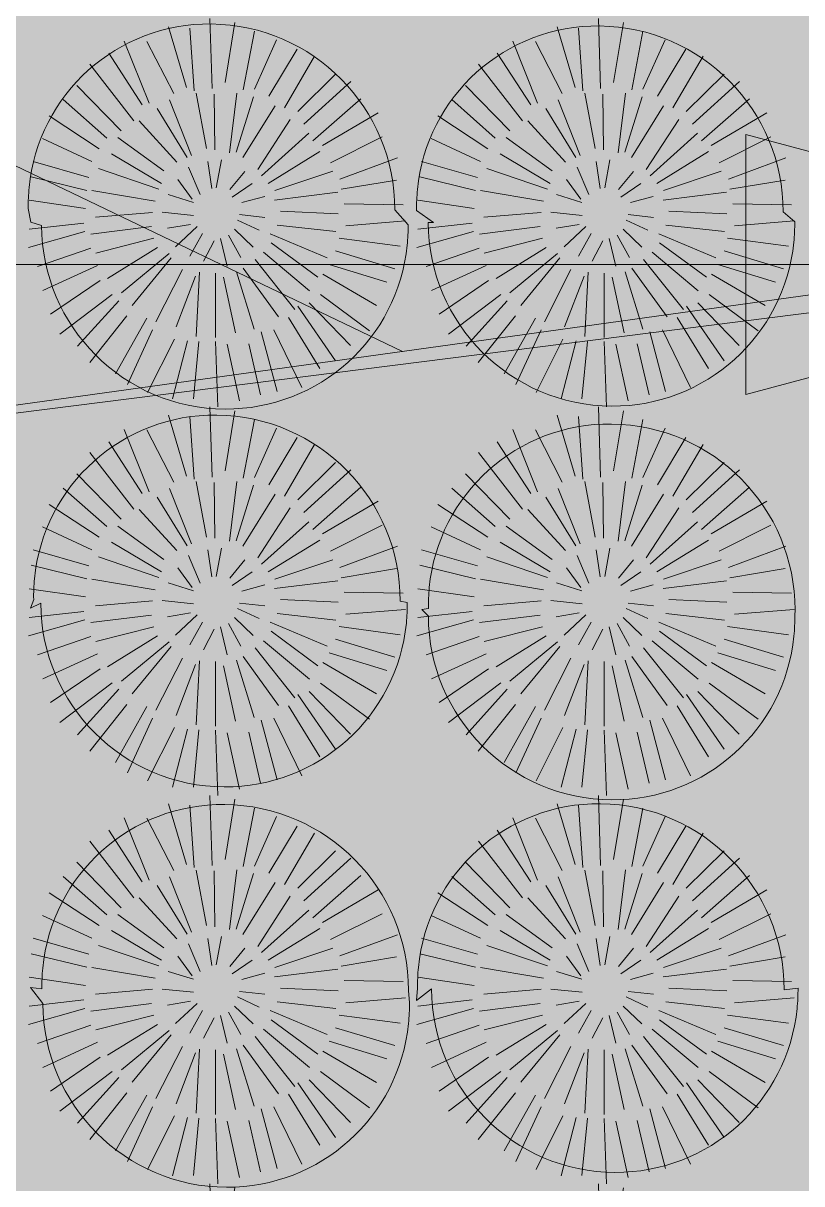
# Model space of a CAD drawing. Header units: inches. Extents: x 22339 to 23658, y -1494 to 2928.
# Drawn here: x 22902.09 to 22926.13, y -73.5 to -37.65 of the extents above; entities that cross this region are included whole.
import ezdxf

# ---------------------------------------------------------------- set-up
doc = ezdxf.new("R2010")
doc.units = ezdxf.units.IN
doc.header["$LTSCALE"] = 120
doc.header["$MEASUREMENT"] = 0
for name, color, linetype, lineweight in [('L-Gravel', 7, 'Continuous', 13), ('L-Ground Cover', 7, 'Continuous', 13), ('L-Labels-Planting', 7, 'Continuous', 13), ('L-Lawn', 7, 'Continuous', 13), ('L-Raised Planter Steel', 7, 'Continuous', 18), ('L-Tree-Proposed', 7, 'Continuous', 25), ('None', 7, 'Continuous', 5), ('Plants-Component-Canopy', 7, 'Continuous', 5), ('Plants-Component-Color Fill', 7, 'Continuous', 15), ('Plants-Component-Interior Linework', 7, 'Continuous', 5)]:
    doc.layers.add(name, color=color, linetype=linetype, lineweight=lineweight)
doc.layers.add('L-Plant-Proposed', color=7, linetype='Continuous', lineweight=13, true_color=0x599559)

# ---------------------------------------------------------------- blocks, each defined once
blk = doc.blocks.new('Group-83')
at = {"layer": 'Plants-Component-Interior Linework', "color": 215, "linetype": 'Continuous', "lineweight": 5, "true_color": 0x995599, "transparency": 33554556}
for p, q in [((-0.6320107360798116, 3.736079811612184), (-0.3885498695971438, 1.773048388321981)), ((0.03646215785075835, 3.742460689236067), (-0.04572962297115944, 1.957789988099157)), ((0.5846858937026814, 3.668017116957435), (0.3820930291444053, 1.863064340516041)), ((-1.27997366621933, 3.572835692401184), (-0.6835894968728635, 1.783683184361786)), ((1.392398652925835, 3.401919327475755), (0.647431190337528, 1.643835616438356)), ((-1.888815739498139, 3.178284759324438), (-0.9047172916719419, 1.57858354645127)), ((1.995847365355886, 3.112576912364216), (0.931608133086876, 1.668979312789608)), ((-2.452687818094345, 2.833109665003924), (-1.143392499936697, 1.378649380902945)), ((2.408173600384878, 2.857721621553186), (1.221786139315828, 1.437216721950726)), ((-2.884384574481554, 2.261945154837566), (-1.334211126022333, 1.25710885473375)), ((2.990048869419897, 2.406806269465475), (1.446180335755703, 1.175448813713823)), ((-3.305522497657813, 1.793026612311042), (-1.702782771630415, 0.7971539260122046)), ((3.221583571772213, 1.898994758564808), (1.713645456156787, 0.808776238827134)), ((-3.581799306206163, 1.129111488111817), (-1.866938444787683, 0.5915985111285544)), ((3.599726533816119, 1.150912819993416), (1.826602182665282, 0.6008659762489554)), ((-3.698554174157445, 0.6143113969564226), (-1.852125693160813, 0.3874863899931633)), ((3.708353379079836, 0.5717722127972046), (1.994024257463348, 0.2003139796926037)), ((-3.694072367254956, -0.6403666472539437), (-1.979211505836477, -0.3209429519155293)), ((-3.667409414326589, -0.08272352062390803), (-1.940774314435469, -0.06494821867166332)), ((3.858987668700782, -0.0476286936925531), (1.86397589446231, -0.04185551869951637)), ((3.820170663155496, -0.640290684425088), (1.838984123768769, -0.5355379434330134)), ((3.527789734889727, -1.263793583673056), (1.95611880586433, -0.6593573544678802)), ((-3.484566885270807, -1.465854708429342), (-1.769857949510039, -0.7877345352340921)), ((-3.217253690527436, -1.849466994150862), (-1.708404020965741, -0.9232522219127439)), ((3.368951459752361, -1.885549337857342), (1.757020231433419, -1.06834122502722)), ((-2.834173144607905, -2.400957131643582), (-1.563163092193553, -1.243055731395437)), ((2.863570759375079, -2.621705112298382), (1.398323753576583, -1.416706758159674)), ((-2.319449016281366, -3.065783809789076), (-1.288937280024308, -1.645506798673182)), ((-1.821968450105082, -3.258805357911528), (-0.9044134403565188, -1.709771351885144)), ((2.474489149975945, -2.95320689742486), (1.259767553743701, -1.481275162687058)), ((-1.365735699997468, -3.663763198541513), (-0.7314460790519839, -1.798647861646368)), ((-0.6841212366748537, -3.863165624287848), (-0.3532271541792216, -1.912288253614564)), ((0.1409870103562657, -3.756285924087813), (-0.007748208543286151, -1.991745372597675)), ((0.6637631985415137, -3.892943053199301), (0.4296457600081027, -2.017648697237485)), ((1.247081761324792, -3.745727090876864), (0.7904691970728991, -1.950193705213582)), ((2.03041045248525, -3.380497809738434), (1.075329805281949, -1.83503405666827))]:
    blk.add_line(p, q, dxfattribs=at)
blk = doc.blocks.new('PCT-4 (2D)')
at = {"layer": 'Plants-Component-Color Fill', "linetype": 'Continuous', "lineweight": 5, "transparency": 33554671}
h = blk.add_hatch(color=256, dxfattribs=at)
h.set_gradient(color1=(255, 128, 255), color2=(255, 152, 228))
edge = h.paths.add_edge_path()
edge.add_arc((0.03266761031920706, -0.07389192861407708), 5.735113400300785, 89.90423477487599, 179.314900240243, ccw=False)
edge.add_line((0.04225338042018406, 5.661213460768161), (0.1760479228389929, 5.660989833888214))
edge.add_arc((0.166650918405993, 0.03882174514467768), 5.622175941908833, -0.3046737019499801, 89.90423477487599, ccw=False)
edge.add_arc((0.0925445180964785, 0.03921581403292237), 5.696283389963146, 270.23670659215554, 359.69532629804996, ccw=False)
edge.add_line((0.1160775602352786, -5.657018964722051), (-0.09353270753849963, -5.657884934517159))
edge.add_arc((-0.1166094160904468, -0.07210690133798411), 5.585825701758389, 179.314900240243, 270.23670659215554, ccw=False)
at = {"layer": 'Plants-Component-Interior Linework', "color": 89, "linetype": 'Continuous', "lineweight": 5, "true_color": 0x336633, "transparency": 33554556}
for p, q in [((-0.2477147848985896, 5.745296634846681), (-0.2794672473602917, 3.928493657103791)), ((0.2554629934418757, 5.825209530802927), (0.4045020636568505, 3.976426202111766)), ((-1.693895120654293, 5.570430202820753), (-1.040690755323728, 3.79472311548882)), ((-1.007419036284911, 5.543463398576962), (-0.7226343909047171, 3.837794039450029)), ((1.036132985592384, 5.652166206669535), (0.7862912414858327, 3.769275567822145)), ((1.729749575874205, 5.495227002253563), (1.177423847264072, 3.664370901172359)), ((-2.343833084344061, 5.100372217861392), (-1.544324310637328, 3.502722001367331)), ((2.142911402020611, 5.24652470057985), (1.594839591826399, 3.462841516218063)), ((-2.076292001114121, 3.257893803965259), (-3.083862963056744, 4.975109513078266)), ((2.867672752133289, 4.927708707872282), (1.899830349682222, 3.273314258222976)), ((3.648570632770364, 4.714253158787633), (2.530853568986909, 3.195528321474692)), ((-2.217734788443522, 2.957384853011926), (-3.519205935229028, 4.439951383789532)), ((-2.738763831565088, 2.679740713544172), (-4.057022763527714, 4.131314410148634)), ((4.106778416428227, 4.122882536145646), (2.788139670321322, 2.850201301496468)), ((-3.128681032081634, 2.49279619173018), (-4.284379510292963, 3.660268908414149)), ((4.571898817511964, 3.660952573873851), (2.882713392246727, 2.497353961461524)), ((-3.243460866482668, 2.07971032841263), (-4.834806168181703, 3.014432937482592)), ((4.807687438280201, 3.174714506368217), (3.235180918137391, 2.20740384371914)), ((5.396627250398805, 2.623300331704352), (3.61917301800319, 1.760286633074216)), ((-3.597675537437014, 1.601904134909984), (-5.052287747195705, 2.473197781885397)), ((-3.81561289342415, 1.154331147291925), (-5.343453270199782, 1.840503380345884)), ((5.525080393993871, 1.854024763882207), (3.679563466943509, 1.361253893094979)), ((-0.5042412579444459, 1.47428658243233), (-0.3130428177145317, 0.7695034563087129)), ((0.1443293748259185, 1.477932798217405), (0.05917504367862659, 0.6928569619932645)), ((-3.799660699364444, 0.8133340085584787), (-5.607424100473501, 1.154634998607348)), ((-0.9055528827893549, 1.090218519737675), (-0.4837312941533943, 0.4693743194996581)), ((0.2275846352518167, 0.6303395538449852), (0.5410072671106272, 1.303522143164612)), ((0.5077355480718101, 0.5422986352011748), (1.059377611222242, 1.117413212468032)), ((5.625579216570025, 1.344542070746715), (4.047679335578456, 0.9792368267794291)), ((-1.277163041551667, 0.8576963006102347), (-0.7148102195325753, 0.4002481452409287)), ((0.6950598840300813, 0.3568733699642974), (1.387005292077077, 0.7392702504241258)), ((-4.021776010938646, 0.2486263388448585), (-5.879446990605929, 0.5481477730230673)), ((5.810168890689488, 0.6971108804091862), (4.065074823386422, 0.3179044387612994)), ((-1.637302813156762, 0.1354417238497961), (-0.7644899096042336, -0.0244600308915504)), ((0.7969260375256374, 0.1132605778239182), (1.656217557541843, 0.3187400298787126)), ((5.999999999999999, 0.02916972628060669), (3.981667637302813, -0.04861621046767781)), ((-3.832552604258983, -0.1541285797483098), (-5.999999999999999, -0.2161902109234548)), ((-1.582381687894057, -0.2863798647861646), (-0.7479300129136808, -0.1633960448687109)), ((0.8682551338211835, -0.0854581824627149), (1.501405312333831, -0.4147570455523763)), ((-3.766768794469906, -0.7006811333654065), (-5.69941508621781, -0.8353632289266452)), ((-1.408350846985542, -0.8783581900589977), (-0.5593143088648621, -0.5216367457524118)), ((0.4256956929076038, -0.6092218874230875), (1.051705365507811, -1.278758260957638)), ((0.6456080824449903, -0.4464335451852226), (1.346289215810397, -0.8382498164231635)), ((5.746891854252651, -0.7284835287266096), (3.974375205732661, -0.5604537512976983)), ((-3.865596434811231, -0.9436102600460841), (-5.743169675638721, -1.498670650495024)), ((-1.030283847770491, -1.209024384068063), (-0.4209100346896918, -0.7641860582888107)), ((-0.5627326361633707, -1.512799736662193), (-0.3176005874458765, -0.7296989339883017)), ((-0.01519256577114932, -1.694047046312005), (0.08401488871445573, -0.7264325323475047)), ((0.3592282176588256, -0.8144734509913149), (0.4796293013951839, -1.529055782037323)), ((5.750765958524295, -1.375914719064138), (3.953257539310763, -0.9104904666649786)), ((-3.68024713240321, -1.337629453320842), (-5.292330286379864, -2.163193477325096)), ((5.55531359987846, -2.141088294128073), (3.903122072265971, -1.316739675385511)), ((-3.379814144278733, -2.099384701086268), (-5.301293900184842, -2.868888157394981)), ((5.30828248043957, -2.768617223305396), (3.618717241030055, -1.991213632795685)), ((-3.329754640062796, -2.306991112349024), (-4.924138454916061, -3.343807763401109)), ((4.981034613729015, -3.129820474514471), (3.258957283569241, -2.166991618767883)), ((-2.83781936039298, -2.570582128478464), (-4.588002937229382, -3.92439166434558)), ((4.631757526650292, -3.930316764996328), (3.188008001417973, -2.779176056516344)), ((-2.529562200896361, -2.954042488542273), (-3.93153217025802, -4.327450434254171)), ((4.127060491732712, -4.308991466842225), (2.718785607576025, -3.035398678246778)), ((-2.30813055478186, -3.405793431747398), (-3.49451801585091, -4.746613323880181)), ((3.752639708302737, -4.850150659610564), (2.526675613399843, -3.233357810244853)), ((-1.97700858379966, -3.640822424227078), (-2.990124832248753, -5.178689894411668)), ((-1.584812498417441, -3.866128174613222), (-2.290962955460461, -5.387511710936114)), ((1.096447471703846, -3.899475856480895), (1.661003215759755, -5.5452865064695)), ((1.627199756918948, -3.686476084369382), (2.404831235915225, -5.373458587597802)), ((3.133770541614969, -5.138885372091257), (2.090269161623579, -3.611652697946472)), ((-1.092041627630213, -3.954852758716735), (-1.583293241840326, -5.680880155977008)), ((-0.689742486010179, -4.016306687261033), (-1.107917858861064, -5.737852277618818)), ((-0.1298204745144709, -4.058390094447116), (-0.3837642113792317, -5.798242726559137)), ((0.3218545058617983, -4.11672954700833), (0.5091028789912135, -5.797483098270579)), ((0.5795963841693464, -4.077760615805333), (1.076697136201352, -5.825209530802927))]:
    blk.add_line(p, q, dxfattribs=at)
at = {"layer": 'None', "color": 7}
blk.add_blockref('Group-83', (0, 0), dxfattribs=at)
at = {"layer": 'None', "color": 0, "flags": 1}
for tag in ['Water_Range', 'Tolerances', 'Spread', 'Spacing', 'Scheduled_Size', 'Soil_Range', 'Supplier', 'SKU', 'Quantity', 'Growth_Habit', 'Class_Code', 'Common_Name', 'Category', 'Comment_1', 'Comment_2', 'Comment_3', 'Custom_Image', 'pH_Range', 'Latin_Name', 'Plantlist_Name', 'Height', 'Price', 'Extended_Price', 'Nursery_Schedule_Comments', 'Landscape_Use', 'Mature_Height', 'Mature_Spread', 'Flower_Characteristics', 'Floral_Color', 'Blooms_Begin', 'Foliage_Characteristics', 'Foliage_Color', 'Fall_Colors', 'Fruit_Characteristics', 'Fruit_Color', 'Persistence', 'Light_Range', 'Plant_Zone', 'Favorite', 'Project_Numbers', 'Notes', 'Image_Plant_Form', 'Image_Detail', 'Image_Misc', 'ID']:
    blk.add_attdef(tag, (-5.999999999999999, -5.825209530802927), '', height=0.007086614173228346, dxfattribs=at)
blk = doc.blocks.new("Thymus praecox _Minus' (2D)")
at = {"layer": 'None'}
blk.add_blockref('PCT-4 (2D)', (0, 0), dxfattribs=at)
blk = doc.blocks.new('Plant (2D)-5')
at = {"layer": 'L-Plant-Proposed', "transparency": 33554610, "flags": 128}
for points in [[(62.92020862735589, -71.31569352738477), (62.92480655686141, -71.47657400485232, 0.4114487529533739), (68.59747636957795, -65.81062940773815, 0.3867246111873526), (63.53707531605432, -60.18668640581295, 0.02460562746799397), (62.90102383368817, -60.15842521965547), (62.59848687852659, -60.51680344648261, 0.4112041119118072), (56.8541976942943, -66.18333430527395, 0.3900807304569944), (61.90949602430218, -71.81073645584874, 0.02779003436316059), (62.550650230188, -71.83553849335662)], [(74.87624000038363, -71.67701192699411), (75.08774976191526, -71.47343181911667, 0.4114487529537113), (80.7604195746318, -65.8074872220025, 0.3867246111873495), (75.70001852110818, -60.1835442200773, 0.02460562746799256), (75.06396703874204, -60.15528303391982), (74.89501692399917, -60.15095854154777, 0.411204111911869), (69.15072773976688, -65.8174894003391, 0.3900807304570342), (74.20602606977475, -71.4448915509139, 0.02779003436316059), (74.84718027566059, -71.46969358842178)], [(86.9608592819779, -71.83441785368866), (86.59806318700758, -71.37633168788707, 0.4114487529533994), (92.27073299972412, -65.71038709077291, 0.3867246111881003), (87.2103319462005, -60.08644408884771, 0.02460562746792273), (86.57428046383436, -60.05818290269023), (86.62611833700615, -60.48688676201347, 0.4112041119110429), (80.88182915277386, -66.15341762080482, 0.3900807304569806), (85.93712748278173, -71.78081977137961, 0.0277900343631423), (86.57828168866757, -71.8056218088875)], [(86.55416596247964, -83.75643451679483), (87.05736065091946, -83.37448592843398, 0.4114487529530822), (92.730030463636, -77.7085413313198, 0.3867246111882085), (87.66962941011238, -72.0845983293946, 0.02460562746800697), (87.03357792774622, -72.05633714323712), (86.65021208986727, -72.0882246934689, 0.4112041119113202), (80.90592290563498, -77.75475555226024, 0.3900807304584317), (85.96122123564285, -83.38215770283504, 0.0277900343631423), (86.60237544152868, -83.40695974034291)], [(62.91210046975831, -83.74951291884568), (63.01579810323427, -83.41633412936784, 0.4114487529527521), (68.68846791595081, -77.75038953225366, 0.3867246111873556), (63.62806686242719, -72.12644653032847, 0.0246056274679934), (62.99201538006104, -72.09818534417099), (62.53651111022311, -72.50854147559726, 0.4112041119116097), (56.79222192599082, -78.1750723343886, 0.3900807304580475), (61.8475202559987, -83.80247448496341, 0.02779003436314406), (62.48867446188454, -83.82727652247128)], [(74.84075307756494, -83.75376475758587), (74.68925249332186, -83.44136174861892, 0.411448752953175), (80.3619223060384, -77.77541715150474, 0.3867246111876578), (75.30152125251477, -72.15147414957953, 0.02460562746799368), (74.66546977014863, -72.12321296342205), (74.61936153900817, -72.34201661827129, 0.4112041119115826), (68.87507235477588, -78.00854747706263, 0.3900807304581878), (73.93037068478375, -83.63594962763742, 0.02779003436314406), (74.57152489066958, -83.6607516651453)]]:
    blk.add_lwpolyline(points, format="xyb", close=True, dxfattribs=at)
at = {"layer": 'L-Plant-Proposed', "color": 7, "transparency": 33554610}
for p in [(62.62272478507462, -65.99999999999999), (74.62272478507461, -65.99999999999999), (86.62272478507461, -65.99999999999999), (98.62272478507462, -65.99999999999999), (62.62272478507462, -77.99999999999999), (74.62272478507461, -77.99999999999999), (86.62272478507461, -77.99999999999999), (98.62272478507462, -77.99999999999999)]:
    blk.add_blockref("Thymus praecox _Minus' (2D)", p, dxfattribs=at)
at = {"layer": 'L-Plant-Proposed', "color": 0, "flags": 1}
for tag in ['Water_Range', 'Tolerances', 'Spread', 'Spacing', 'Scheduled_Size', 'Soil_Range', 'Supplier', 'SKU', 'Quantity', 'Growth_Habit', 'Class_Code', 'Common_Name', 'Category', 'Comment_1', 'Comment_2', 'Comment_3', 'Custom_Image', 'pH_Range', 'instanceID', 'Latin_Name', 'Plantlist_Name', 'Height', 'Price', 'Extended_Price', 'Nursery_Schedule_Comments', 'Landscape_Use', 'Mature_Height', 'Mature_Spread', 'Flower_Characteristics', 'Floral_Color', 'Blooms_Begin', 'Foliage_Characteristics', 'Foliage_Color', 'Fall_Colors', 'Fruit_Characteristics', 'Fruit_Color', 'Persistence', 'Light_Range', 'Plant_Zone', 'Favorite', 'Project_Numbers', 'Notes', 'Image_Plant_Form', 'Image_Detail', 'Image_Misc', 'IFC_UUID', 'ID']:
    blk.add_attdef(tag, (520.003242322507, 23689.7060615482), '', height=0.007086614173228346, dxfattribs=at)
blk = doc.blocks.new('ER-1 (2D)')
at = {"layer": 'Plants-Component-Canopy', "linetype": 'Continuous', "lineweight": 5}
h = blk.add_hatch(color=256, dxfattribs=at)
h.set_gradient(color1=(90, 124, 243), color2=(146, 102, 227), rotation=41.211110122116004, name='INVHEMISPHERICAL')
h.paths.add_polyline_path([(-63.91613601016118, -83.0146753986681), (-71.06108219032573, -74.3884816927287), (-68.93254088626276, -65.42620251772678), (-74.42193688095145, -67.10662986303964), (-76.43844969532694, -63.1856327239763), (-74.98207932938908, -59.00346847989258), (-78.10200587398674, -56.1209782392442), (-85.40753422315038, -56.1209782392442), (-91.11418184439253, -46.87744858086413), (-86.37456774563712, -37.65496357095153), (-90.49019807396378, -31.59359863209448), (-97.48993453876881, -29.05284440948438), (-102.8445151718198, -20.82130599321885), (-104.5141151305866, -8.651980036992944), (-102.8445151718198, -3.698504699901132), (-102.8445151718198, 8.848686145101496), (-95.81937841126849, 21.01657994449619), (-91.5503034031146, 36.09847816733959), (-99.6197503972178, 50.07517035011035), (-87.42785841102042, 62.26706233630772), (-78.29834415902958, 65.62801835128074), (-78.29834415902958, 76.06577995761585), (-66.49434779842572, 82.88082043392392), (-58.17780587626049, 82.33937538011729), (-52.68458842162806, 91.85390710856483), (-47.93811653360859, 92.83791679775179), (-36.48543626118016, 92.20501213670542), (-24.12114501125319, 104.5693033866324), (-11.62988399400709, 104.3230181979264), (-1.715447073748406, 104.3230181979264), (1.869464596252308, 98.47147789512063), (8.320236419833098, 98.37958740726944), (13.52042752375482, 102.2250127836852), (25.81835390188616, 106.2624730346535), (29.40821242886731, 101.8965645025426), (37.71858129625996, 101.8965645025426), (42.84814222379761, 98.28938594874727), (45.67789820215837, 90.23216233706528), (51.86453739347632, 82.64016463917532), (61.3307049985787, 84.6500630712075), (72.67147007876737, 84.6500630712075), (84.84066486235972, 72.48086828761512), (79.08255496027878, 61.72613327761286), (82.62824374883806, 53.66008202011106), (92.38848426377167, 53.66008202011106), (93.2847121812718, 47.38648659760988), (92.38848426377167, 42.90534701010892), (93.36737720090278, 33.68187861732607), (98.73108526983077, 30.08568719505829), (103.143219273774, 14.2260536501027), (96.99347064616911, 10.64114198010198), (92.64051697799218, 2.510893685406987), (101.749435182572, 5.211803154743048), (104.5141151305866, 0.9871219725733428), (101.9053037842611, -9.659049464582557), (90.59602842877119, -16.18846263541417), (90.59602842877119, -20.82130599321885), (97.1108665822975, -25.81334858713693), (97.1108665822975, -36.85893764740818), (92.38848426377167, -42.23630515240925), (92.38848426377167, -53.8872680799119), (85.35466469744621, -55.62936044226905), (76.57631947778707, -58.65201085188678), (70.970051374064, -69.123142677415), (68.19033049126642, -74.50051018241619), (62.81296298626535, -78.08542185241691), (56.53936756376403, -77.1891939349168), (50.53243348386643, -81.64234389972808), (51.73349272927659, -87.24210923891897), (37.84848741833392, -95.25862079289107), (24.21526396644222, -94.01413390546834), (24.24597304134509, -93.32129644992025), (11.3620352959997, -100.7598413754178), (0.07700876125195102, -107.2752544830665), (-22.89192584444515, -94.01413390546834), (-30.7396718039249, -98.54503214770587), (-39.47344317798952, -99.6320395846647), (-49.77566914969618, -92.8296093478478), (-53.53012440105806, -86.02717911103093)])
h = blk.add_hatch(color=256, dxfattribs=at)
h.set_gradient(color1=(255, 128, 255), color2=(255, 152, 228), rotation=41.211110122116004)
h.paths.add_polyline_path([(-74.98207932938908, -59.00346847989258), (-76.43844969532694, -63.1856327239763), (-74.42193688095145, -67.10662986303964), (-68.93254088626276, -65.42620251772678), (-71.06108219032573, -74.3884816927287), (-63.91613601016118, -83.0146753986681), (-53.53012440105806, -86.02717911103093), (-49.77566914969618, -92.8296093478478), (-39.47344317798952, -99.6320395846647), (-30.7396718039249, -98.54503214770587), (-22.89192584444515, -94.01413390546834), (0.07700876125195102, -107.2752544830665), (24.24597304134509, -93.32129644992025), (24.21526396644222, -94.01413390546834), (37.84848741833392, -95.25862079289107), (51.73349272927659, -87.24210923891897), (50.53243348386643, -81.64234389972808), (56.53936756376403, -77.1891939349168), (62.81296298626535, -78.08542185241691), (68.19033049126642, -74.50051018241619), (70.970051374064, -69.123142677415), (76.57631947778707, -58.65201085188678), (85.35466469744621, -55.62936044226905), (92.38848426377167, -53.8872680799119), (92.38848426377167, -42.23630515240925), (97.1108665822975, -36.85893764740818), (97.1108665822975, -25.81334858713693), (90.59602842877119, -20.82130599321885), (90.59602842877119, -16.18846263541417), (101.9053037842611, -9.659049464582557), (104.5141151305866, 0.9871219725733428), (101.749435182572, 5.211803154743048), (92.64051697799218, 2.510893685406987), (96.99347064616911, 10.64114198010198), (103.143219273774, 14.2260536501027), (98.73108526983077, 30.08568719505829), (93.36737720090278, 33.68187861732607), (92.38848426377167, 42.90534701010892), (93.2847121812718, 47.38648659760988), (92.38848426377167, 53.66008202011106), (82.62824374883806, 53.66008202011106), (79.08255496027878, 61.72613327761286), (84.84066486235972, 72.48086828761512), (72.67147007876737, 84.6500630712075), (61.3307049985787, 84.6500630712075), (51.86453739347632, 82.64016463917532), (45.67789820215837, 90.23216233706528), (42.84814222379761, 98.28938594874727), (37.71858129625996, 101.8965645025426), (29.40821242886731, 101.8965645025426), (25.81835390188616, 106.2624730346535), (13.52042752375482, 102.2250127836852), (8.320236419833098, 98.37958740726944), (1.869464596252308, 98.47147789512063), (-1.715447073748406, 104.3230181979264), (-11.62988399400709, 104.3230181979264), (-24.12114501125319, 104.5693033866324), (-36.48543626118016, 92.20501213670542), (-47.93811653360859, 92.83791679775179), (-52.68458842162806, 91.85390710856483), (-58.17780587626049, 82.33937538011729), (-66.49434779842572, 82.88082043392392), (-78.29834415902958, 76.06577995761585), (-78.29834415902958, 65.62801835128074), (-87.42785841102042, 62.26706233630772), (-99.6197503972178, 50.07517035011035), (-91.5503034031146, 36.09847816733959), (-95.81937841126849, 21.01657994449619), (-102.8445151718198, 8.848686145101496), (-102.8445151718198, -3.698504699901132), (-104.5141151305866, -8.651980036992944), (-102.8445151718198, -20.82130599321885), (-97.48993453876881, -29.05284440948438), (-90.49019807396378, -31.59359863209448), (-86.37456774563712, -37.65496357095153), (-91.11418184439253, -46.87744858086413), (-85.40753422315038, -56.1209782392442), (-78.10200587398674, -56.1209782392442)])
h.paths.add_polyline_path([(9.977643390981713, -40.89196327615902), (-0.3711051974981703, -58.81652162616285), (-32.18719626875499, -48.06178661616057), (-65.34762921626204, -20.72683513240472), (-68.03631296876264, 8.93160758249869), (-58.26072731365768, 18.70719323760365), (-62.65894546376157, 26.32513053635533), (-54.59289420625977, 34.391181793857), (-42.04570336125701, 43.35346096885892), (-24.56925897000331, 25.87701657760521), (-12.02795580190837, 25.87701657760521), (-14.72070628002212, 6.160002392601024), (-1.267333114998285, -17.141923462404), (16.65722523500554, -13.10889783365304)])
h.paths.add_polyline_path([(15.31288335875518, -87.94392894491907), (0.09562330362008382, -91.02814161976517), (-21.00564625902734, -78.84531795752778), (-7.540928537499727, -72.70805434741584), (-1.715447073748406, -74.50051018241619), (3.66120162036157, -69.12386148830622), (16.65722523500554, -69.12386148830622), (19.34590898750601, -75.84485205866643), (15.31288335875518, -82.83025735589032)])
h.paths.add_polyline_path([(-78.43945342413484, -17.59003742115399), (-84.71304884663628, -23.86363284365543), (-89.62870442616425, -15.34946762740352), (-89.62870442616425, -10.86832803990256), (-94.02692257626813, -3.25039074115101), (-86.40898527751645, 12.43359781510234), (-87.75332715376682, 22.74021886635461), (-81.19416969033429, 27.52645900362975), (-76.10236422626431, 18.70719323760365), (-83.72030152501598, -0.5617069886504106)])
h.paths.add_polyline_path([(80.9466956374442, -4.574054499896591), (67.2941025737663, -7.869067237377847), (66.34609140045697, -0.2047188358648739), (60.30062644297109, 14.43422973756884), (77.15821488774785, 14.41938899367513), (79.17822555872331, 12.39937832269979), (75.41193708707694, 3.56244444606501)])
h.paths.add_polyline_path([(34.38853709886442, 74.91635294098461), (43.99217671876127, 78.61660213562459), (49.73213317051903, 68.67470592794719), (40.36760841920763, 64.85343709015048), (12.12089755378324, 81.16168321202481), (12.64142745570726, 81.68221311394883), (20.13205219080366, 89.17283784904522)])
h.paths.add_polyline_path([(-59.20821182373086, -52.60876080404857), (-68.00656493139368, -51.41921148957721), (-57.45506618404858, -69.69494341597813), (-33.0834241862551, -85.2552451924186), (-37.76011023597662, -71.13965549179048), (-34.87588002125545, -59.33544738656043), (-46.52684294875797, -52.60876080404857), (-55.48912212375989, -59.26463558491297)])
at = {"layer": 'Plants-Component-Interior Linework', "linetype": 'Continuous', "lineweight": 0, "true_color": 0x777777}
blk.add_hatch(color=8, dxfattribs=at).paths.add_polyline_path([(-0.4510983838423224, 2.173969904023692), (7.985170550532047, -64.50961290064802), (-1.257100819079263, 2.04338412451383)])
at = {"layer": 'Plants-Component-Interior Linework'}
blk.add_line((3.025518963773058, -28.79548332155773), (-31.85396574866913, -101.4391702114997), dxfattribs=at)
at = {"layer": 'Plants-Component-Interior Linework', "flags": 128}
blk.add_lwpolyline([(-0.4510983838423224, 2.173969904023692), (7.985170550532047, -64.50961290064802), (-1.257100819079263, 2.04338412451383)], dxfattribs=at)
at = {"layer": 'None', "color": 0, "flags": 1}
for tag in ['Water_Range', 'Tolerances', 'Spread', 'Spacing', 'Scheduled_Size', 'Soil_Range', 'Supplier', 'SKU', 'Quantity', 'Growth_Habit', 'Class_Code', 'Common_Name', 'Category', 'Comment_1', 'Comment_2', 'Comment_3', 'Custom_Image', 'pH_Range', 'Latin_Name', 'Plantlist_Name', 'Height', 'Price', 'Extended_Price', 'Nursery_Schedule_Comments', 'Landscape_Use', 'Mature_Height', 'Mature_Spread', 'Flower_Characteristics', 'Floral_Color', 'Blooms_Begin', 'Foliage_Characteristics', 'Foliage_Color', 'Fall_Colors', 'Fruit_Characteristics', 'Fruit_Color', 'Persistence', 'Light_Range', 'Plant_Zone', 'Favorite', 'Project_Numbers', 'Notes', 'Image_Plant_Form', 'Image_Detail', 'Image_Misc', 'ID']:
    blk.add_attdef(tag, (-104.5141151305866, -108.0000000000001), '', height=0.007086614173228346, dxfattribs=at)
blk = doc.blocks.new('Hammamalis (2D)')
at = {"layer": 'None'}
blk.add_blockref('ER-1 (2D)', (0, 0), dxfattribs=at)
blk = doc.blocks.new('Plant (2D)-28')
at = {"layer": 'L-Labels-Planting', "linetype": 'Continuous', "lineweight": 0, "transparency": 33554687}
blk.add_hatch(color=7, dxfattribs=at).paths.add_polyline_path([(-4.019237886466838, -15), (0, 0), (4.01923788646684, -15)])
at = {"layer": 'L-Labels-Planting', "transparency": 33554508}
blk.add_line((0, -497.8894022764871), (0, 0), dxfattribs=at)
at = {"layer": 'L-Labels-Planting', "lineweight": 5, "transparency": 33554687, "flags": 128}
blk.add_lwpolyline([(-4.019237886466838, -15), (0, 0), (4.01923788646684, -15)], close=True, dxfattribs=at)
at = {"layer": 'L-Tree-Proposed', "color": 7, "transparency": 33554508, "xscale": 0.8888888888888888, "yscale": 0.8888888888888888}
blk.add_blockref('Hammamalis (2D)', (0, 0), dxfattribs=at)
at = {"layer": 'L-Tree-Proposed', "color": 0, "flags": 1}
for tag in ['Water_Range', 'Tolerances', 'Spread', 'Spacing', 'Scheduled_Size', 'Soil_Range', 'Supplier', 'SKU', 'Quantity', 'Growth_Habit', 'Class_Code', 'Common_Name', 'Category', 'Comment_1', 'Comment_2', 'Comment_3', 'Custom_Image', 'pH_Range', 'instanceID', 'Latin_Name', 'Plantlist_Name', 'Height', 'Price', 'Extended_Price', 'Nursery_Schedule_Comments', 'Landscape_Use', 'Mature_Height', 'Mature_Spread', 'Flower_Characteristics', 'Floral_Color', 'Blooms_Begin', 'Foliage_Characteristics', 'Foliage_Color', 'Fall_Colors', 'Fruit_Characteristics', 'Fruit_Color', 'Persistence', 'Light_Range', 'Plant_Zone', 'Favorite', 'Project_Numbers', 'Notes', 'Image_Plant_Form', 'Image_Detail', 'Image_Misc', 'IFC_UUID', 'ID']:
    blk.add_attdef(tag, (658.8647405907923, 23230.81081511893), '', height=0.007086614173228346, dxfattribs=at)

msp = doc.modelspace()

# ---------------------------------------------------------------- hatches: boundary and pattern name
at = {"layer": 'L-Ground Cover', "linetype": 'Continuous', "lineweight": 0}
msp.add_hatch(color=255, dxfattribs=at).paths.add_polyline_path([(22902.84105371929, 20.61830081859284), (22890.63490482879, -102.8422380992162), (22991.58976916894, -112.8233228746222), (22991.56908205359, 20.61830081859262)])
at = {"layer": 'L-Raised Planter Steel', "linetype": 'Continuous', "lineweight": 0, "true_color": 0xc0bcb7}
msp.add_hatch(color=9, dxfattribs=at).paths.add_polyline_path([(22901.02903645206, 22.61830081859273), (22888.44783414742, -104.6357602860703), (22993.59011141892, -115.0308411946054), (22993.56877202272, 22.61830081859262)])

# ---------------------------------------------------------------- linework, layer by layer
at = {"layer": 'L-Gravel'}
msp.add_open_spline([(23299.50921431051, 614.3108981521412), (23299.50921431051, 615.7241222361713), (23299.50921431051, 617.1373463202013), (23302.2592143105, 617.1373463202015), (23305.0092143105, 617.1373463202015), (23305.0092143105, 618.228537656301), (23305.0092143105, 619.3197289924005), (23310.1341779717, 619.3197289924007), (23315.2591416329, 619.3197289924007), (23315.25914163291, 638.8006018800033), (23315.25914163291, 658.2814747676061), (23297.25914163291, 658.2814747676061), (23279.25914163291, 658.2814747676061), (23279.25914163291, 749.6144836554365), (23279.25914163291, 840.9474925432669), (23292.13417797171, 840.9474925432669), (23305.0092143105, 840.9474925432669), (23305.0092143105, 842.0567445117707), (23305.0092143105, 843.1659964802747), (23302.25921391764, 843.1659964802747), (23299.50921352478, 843.1659964802747), (23299.50921352478, 911.8947084808142), (23299.50921352478, 980.6234204813536), (23302.25921391764, 980.6234204813536), (23305.0092143105, 980.6234204813536), (23305.0092143105, 981.7326724498575), (23305.0092143105, 982.8419244183615), (23290.25936046824, 982.8419244183615), (23275.50950662597, 982.8419244183616), (23275.50950662597, 1001.623420481353), (23275.50950662597, 1020.404916544345), (23290.25936046824, 1020.404916544345), (23305.0092143105, 1020.404916544345), (23305.0092143105, 1021.514168512849), (23305.0092143105, 1022.623420481353), (23302.2592143105, 1022.623420481353), (23299.50921431051, 1022.623420481352), (23299.50921431051, 1076.154669360502), (23299.50921431051, 1129.685918239652), (23302.2592143105, 1129.685918239652), (23305.0092143105, 1129.685918239652), (23305.0092143105, 1130.795170270368), (23305.0092143105, 1131.904422301084), (23290.25936854353, 1131.904422301084), (23275.50952277656, 1131.904422301084), (23275.50952277656, 1150.685918364075), (23275.50952277656, 1169.467414427067), (23290.25936854353, 1169.467414427067), (23305.0092143105, 1169.467414427067), (23305.0092143105, 1170.576666395571), (23305.0092143105, 1171.685918364074), (23302.25921431051, 1171.685918364074), (23299.50921431051, 1171.685918364074), (23299.50921431051, 1175.667857731671), (23299.50921431051, 1179.649797099267), (23338.50215740095, 1179.649797099267), (23377.49510049139, 1179.649797099267), (23377.49510049139, 1270.291267914255), (23377.49510049139, 1360.932738729242), (23338.50215740095, 1360.932738729242), (23299.50921431051, 1360.932738729242), (23299.50921431051, 1365.871828443572), (23299.50921431051, 1370.810918157903), (23302.38421431051, 1370.810918157903), (23305.25921431051, 1370.810918157903), (23305.25921431051, 1417.310918157903), (23305.25921431051, 1463.810918157904), (23302.38421431051, 1463.810918157904), (23299.50921431051, 1463.810918157904), (23299.50921431051, 1546.955563712931), (23299.50921431051, 1630.100209267958), (23367.54567293275, 1623.372612331677), (23435.58213155499, 1616.645015395397), (23435.58213155527, 1723.965020655767), (23435.58213155554, 1831.285025916136), (23367.54567293303, 1831.285025916136), (23299.50921431051, 1831.285025916136), (23299.50921431051, 1910.278467932693), (23299.50921431051, 1989.271909949249), (23367.54567293323, 1989.271909949249), (23435.58213155595, 1989.271909949249), (23435.58213155669, 2277.714056914485), (23435.58213155744, 2566.15620387972), (23367.54567293397, 2566.15620387972), (23299.50921431051, 2566.15620387972), (23299.50921431051, 2355.18449799516), (23299.50921431051, 2144.212792110599), (23286.19331661338, 2145.529497805904), (23272.87741891625, 2146.846203501208), (23272.87741891625, 2356.501203690464), (23272.87741891625, 2566.15620387972), (23291.47372584812, 2584.752510811589), (23310.07003277999, 2603.348817743457), (23399.34914387344, 2603.450827272107), (23488.6282549669, 2603.552836800757), (23488.92809893583, 2525.778015384507), (23489.22794290476, 2448.003193968256), (23489.52411274567, 1972.53760131234), (23489.82028258658, 1497.072008656423), (23489.8203753372, 1496.985914524993), (23489.82046808781, 1496.899820393563), (23489.82419584372, 1490.598115279501), (23489.82792359964, 1484.296410165438), (23462.70502757732, 1484.296410166391), (23435.58213155499, 1484.296410167343), (23460.95605785521, 1410.902668881444), (23432.04750579988, 1287.654625621476), (23417.75776717642, 1165.160892403433), (23418.0823992244, 1130.274798526863), (23418.0823992244, 1076.274798526863), (23418.0823992244, 1022.274798526863), (23419.78829987366, 990.946570708075), (23444.90078951955, 936.7149533378456), (23443.80781211529, 893.7670808892977), (23412.25271367649, 809.6779737122607), (23403.67383125776, 689.1703879845298), (23443.70709678456, 578.2941226852048), (23466.08059631666, 509.070518952063), (23457.8123495811, 417.2771085374663), (23443.42731577132, 389.2747966602483), (23418.08865788566, 389.2747966602483), (23392.75000000001, 389.2747966602483), (23392.75000000001, 353.2747966602482), (23392.75000000001, 317.2747966602482), (23418.08865788566, 317.2747966602483), (23443.42731577132, 317.2747966602483), (23446.59796924817, 288.1022038089937), (23438.15355001156, 172.935432713076), (23394.48863885845, 130.2828306315332), (23342.91314697462, 69.37154643439374), (23334.0362814215, -64.51543983499141), (23364.8680085448, -132.278095965267), (23448.75262250547, -199.8169709802158), (23472.61418654725, -250.8163210752878), (23467.56142905169, -333.2892716410548), (23422.02086886152, -405.4451258209104), (23358.31324320353, -472.0424826609875), (23322.10057415027, -522.2997423141393), (23325.08056254065, -610.1602903142895), (23361.41444952765, -676.7393182304667), (23372.43125991672, -753.4018922305689), (23364.00027543577, -818.8473278887335), (23337.568701705, -875.5159741635445), (23328.58795658061, -920.0567436027728), (23348.90312427969, -946.141391885238), (23401.99331166986, -979.0982959695456), (23449.13719205018, -1045.265012148268), (23469.18329450606, -1111.315560179536), (23469.76027091817, -1164.558987293062), (23469.01578362326, -1203.430490640117), (23445.26831952041, -1203.522043841468), (23421.52085541756, -1203.613597042819), (23433.76394823343, -1127.012812506006), (23387.84830533643, -1003.07641989349), (23315.05886996993, -964.2596768314862), (23253.78781763318, -985.3696518556691), (23146.22433743086, -1027.51870747805), (23046.85813360156, -1025.52020544951), (22954.6293989207, -971.3617734878986), (22889.37068848641, -934.3042970029379), (22817.14306874153, -952.8079477279356), (22751.77509560465, -968.8440353883003), (22672.20609439988, -942.1281888393156), (22626.98943866206, -840.3915487952335), (22638.60922574942, -762.6266609222922), (22645.7378702602, -739.2800538232246), (22645.77351542152, -739.1634502367175), (22645.80916058283, -739.0468466502103), (22645.84682403846, -738.9239341902124), (22645.88448749408, -738.8010217302143), (22645.92244041508, -738.6774670173708), (22645.96039333608, -738.5539123045272), (22657.67977686204, -700.448371300539), (22700.42803134484, -616.7282959875419), (22705.16902779119, -578.8079633537671), (22708.73395180711, -550.2935572847877), (22697.10899742869, -491.5241056049848), (22683.58325482092, -462.1797677641429), (22683.51161935487, -462.0243671981212), (22683.43978727455, -461.869025740919), (22669.8641781631, -432.5120564829202), (22628.08367156907, -378.2138973289151), (22615.00001994619, -347.2512183727639), (22614.99418430279, -347.2374059916584), (22614.9883486594, -347.2235936105532), (22601.91387995673, -316.27269710949), (22591.40862107781, -246.7953689237655), (22595.5911764012, -191.7048764807009), (22614.46391778352, -151.0167647830109), (22633.53362020662, -115.9840874207638), (22652.80030145575, -86.60691119558305), (22657.70037573074, -57.39347937952789), (22643.50059758367, -13.81882199125118), (22592.57151535062, 20.83593984237075), (22589.06905057305, 74.79824475077044), (22617.00938562167, 158.3773848323477), (22606.87137267083, 256.9408733565789), (22617.76449881214, 359.9761905469545), (22646.5468535307, 429.2044129745847), (22620.95376596161, 564.7976152562495), (22667.72480939569, 638.0074123724114), (22616.70013312519, 723.1579500473705), (22638.07646235854, 837.0402062513717), (22644.83342108516, 962.6089227735974), (22626.93438549099, 1039.297584862139), (22627.37785430831, 1082.912118537889), (22630.06717231293, 1100.465768030568), (22630.06776885362, 1100.469661447035), (22630.06836539431, 1100.473554863502), (22633.4050911152, 1122.249490800775), (22647.63704171006, 1177.257343732316), (22646.94380643592, 1208.367185067053), (22646.94059796982, 1208.51124393176), (22646.93722388725, 1208.655392367149), (22646.29694521315, 1236.007043938824), (22639.74234891036, 1266.585437418855), (22663.6259339785, 1264.224428250591), (22687.50951904665, 1261.863419082327), (22687.50951904665, 1174.166053827061), (22687.50951904665, 1086.468688571794), (22695.19137386324, 1085.707358988536), (22702.87322867982, 1084.946029405278), (22701.44984627742, 1070.554277771952), (22700.02646387503, 1056.162526138626), (22697.28981597573, 1056.433188057909), (22694.55316807644, 1056.703849977192), (22680.08506759827, 910.4175754242507), (22665.61696712009, 764.1313008713096), (22668.35361502463, 763.860639161245), (22671.09026292917, 763.5899774511803), (22691.98788236795, 761.5188662054893), (22712.88550180672, 759.4477549597983), (22710.75055043811, 748.8082666164842), (22690.4730734808, 738.0607875537214), (22676.411020245, 718.8292101348254), (22674.05765474479, 685.9655541060696), (22693.23975204733, 658.376787122636), (22708.51192495547, 620.7731504985898), (22696.67876174015, 601.9854135563972), (22666.42592280847, 578.3131223781694), (22654.75520286833, 527.137121614064), (22683.40428062724, 497.0000000000002), (22680.08829990742, 463.4722687786777), (22676.7723191876, 429.9445375573553), (22658.22504880792, 242.4139696058285), (22639.67777842825, 54.88340165430179), (22648.26068552595, 54.03452938110661), (22656.84359262366, 53.18565710791154), (22657.80926182903, 62.94949449087949), (22658.77493103441, 72.71333187384744), (22674.27097429355, 72.71333187384835), (22689.7670175527, 72.71333187384926), (22681.18054476591, 35.77280819099906), (22704.81726613701, -55.46040712338322), (22696.37316813146, -106.4833244127786), (22641.29874638733, -170.3483308315239), (22635.24858089009, -197.7507396687748), (22635.24844544301, -197.7513788521845), (22635.24830999593, -197.7520180355938), (22629.42815701619, -225.4025566806398), (22636.96822114248, -266.2839427655107), (22638.68709624626, -273.6204348490263), (22644.66283835909, -299.1122198160161), (22654.75019471367, -323.0008976111825), (22667.78650598495, -353.815922662012), (22693.4650354929, -390.2485294417635), (22698.82691826897, -398.7293384089552), (22698.82509930383, -398.7317230831189), (22698.82328033869, -398.7341077572827), (22729.71302482687, -447.5797701878847), (22760.64548077756, -565.3512299017988), (22718.88113875545, -681.7298389301399), (22654.0670542226, -824.2852910412097), (22716.72862032665, -940.5554138900244), (22841.55869204714, -896.3855772270618), (22925.92600795736, -893.1326279936112), (23042.87377813028, -996.8094762116431), (23224.83400032772, -974.0134210684497), (23300.12145900741, -883.1104930521202), (23334.44490817541, -759.3269984128211), (23281.21576184613, -584.9233072068395), (23298.2476174786, -487.1395913849359), (23353.31307403039, -420.2312931878286), (23425.85903130586, -351.4810291009234), (23443.54772096533, -234.8740169242592), (23320.83964732091, -147.2834077225715), (23306.13451904126, -76.35020311163294), (23302.82186667588, -76.02257300778876), (23299.5092143105, -75.69494290394437), (23299.50921660282, -4.022573007788651), (23299.50921889513, 67.64979688836695), (23299.50921660282, 70.98035751775012), (23299.5092143105, 74.3109181471333), (23299.50926472279, 164.6234181441123), (23299.50931513507, 254.9359181410911), (23302.25926472279, 254.9359181410911), (23305.0092143105, 254.935918141091), (23305.0092143105, 256.0271094771907), (23305.0092143105, 257.1183008132903), (23323.57186667587, 257.1183008132903), (23342.13451904125, 257.1183008132903), (23342.13451904125, 357.7146094802117), (23342.13451904126, 458.3109181471332), (23346.13451904126, 458.3109181471332), (23350.13451904126, 458.3109181471332), (23350.13451904126, 536.2928549311266), (23350.13451904126, 614.27479171512), (23327.57186667589, 614.27479171512), (23305.0092143105, 614.27479171512), (23305.0092143105, 614.2928449336307), (23305.0092143105, 614.3108981521412), (23302.2592143105, 614.3108981521412), (23299.50921431051, 614.3108981521412)], degree=2, knots=[0, 0, 0, 0.0001264175679252299, 0.0001264175679252299, 0.0003724141623244778, 0.0003724141623244778, 0.0004700248359676517, 0.0004700248359676517, 0.000928469783995252, 0.000928469783995252, 0.002671098288095965, 0.002671098288095965, 0.004281257815073648, 0.004281257815073648, 0.01245129750331078, 0.01245129750331078, 0.01360301208226036, 0.01360301208226036, 0.01370223833919952, 0.01370223833919952, 0.01394823496874147, 0.01394823496874147, 0.02009624554676539, 0.02009624554676539, 0.02034224217630734, 0.02034224217630734, 0.0204414684332465, 0.0204414684332465, 0.0217608916380045, 0.0217608916380045, 0.02344095857226624, 0.02344095857226624, 0.02476038177702425, 0.02476038177702425, 0.02485960803396341, 0.02485960803396341, 0.02510560462836246, 0.02510560462836246, 0.02989415187134364, 0.02989415187134364, 0.03014014846574269, 0.03014014846574269, 0.03023937472824691, 0.03023937472824691, 0.0315587972106432, 0.0315587972106432, 0.03323886414490487, 0.03323886414490487, 0.03455828662730115, 0.03455828662730115, 0.03465751288424029, 0.03465751288424029, 0.03490350947863909, 0.03490350947863909, 0.03525970712356023, 0.03525970712356023, 0.03874775483477941, 0.03874775483477941, 0.04685593415544527, 0.04685593415544527, 0.05034398186666445, 0.05034398186666445, 0.0507857997754491, 0.0507857997754491, 0.05104297803322973, 0.05104297803322973, 0.05520255681125002, 0.05520255681125002, 0.05545973506903064, 0.05545973506903064, 0.06289729857778423, 0.06289729857778423, 0.06901306637426675, 0.06901306637426675, 0.07861319575789058, 0.07861319575789058, 0.08469928198193688, 0.08469928198193688, 0.09176550660591908, 0.09176550660591908, 0.09785159282998364, 0.09785159282998364, 0.1236536967698632, 0.1236536967698632, 0.1297397829939944, 0.1297397829939944, 0.1486118997802539, 0.1486118997802539, 0.1498088600566491, 0.1498088600566491, 0.1685631931640504, 0.1685631931640504, 0.1709157390571351, 0.1709157390571351, 0.1789020560084367, 0.1789020560084367, 0.1858593226927582, 0.1858593226927582, 0.2283913005977969, 0.2283913005977969, 0.2283990020070404, 0.2283990020070404, 0.2289627104682037, 0.2289627104682037, 0.2313889432142933, 0.2313889432142933, 0.2383355425084091, 0.245282141802525, 0.2522287410966408, 0.2522287410966408, 0.2629808798489476, 0.2629808798489476, 0.2692279996434526, 0.2754751194379573, 0.2817222392324621, 0.2879693590269671, 0.2942164788214722, 0.3004635986159768, 0.3067107184104819, 0.3129578382049868, 0.3129578382049868, 0.3179860522835489, 0.3179860522835489, 0.3251299076386801, 0.3251299076386801, 0.3301581217172422, 0.3301581217172422, 0.3359812349603387, 0.3418043482034352, 0.3476274614465324, 0.3534505746896303, 0.3592736879305412, 0.3650968011693589, 0.3709199144602338, 0.3767430277542789, 0.382566141048324, 0.3883892543423696, 0.3942123676364149, 0.4000354809304608, 0.4058585942245067, 0.4116817075185526, 0.4175048208125985, 0.4233279341066445, 0.4291510474006899, 0.4349741607014052, 0.4407972740046875, 0.4466203873140452, 0.4524435006205514, 0.4582666138225404, 0.4640290850220788, 0.4640290850220788, 0.4675488872254587, 0.4675488872254587, 0.4790465215953009, 0.4905933900144966, 0.5021402584336923, 0.5136871268528878, 0.5252339952720823, 0.5367808636912761, 0.5483277321104709, 0.5598746005296664, 0.571421468948862, 0.5829683375470607, 0.5945152061725807, 0.6060620747935419, 0.610426761254654, 0.610426761254654, 0.6104485626525136, 0.6104485626525136, 0.6104715483157505, 0.6104715483157505, 0.6104946589452755, 0.6104946589452755, 0.6176229660988511, 0.6242267345942465, 0.6242267345942465, 0.6291924731928302, 0.634959544262954, 0.634959544262954, 0.634990085762014, 0.634990085762014, 0.6407619646650656, 0.6465466772398407, 0.6465466772398407, 0.6465492577238148, 0.6465492577238148, 0.6523314874225147, 0.6581162976111113, 0.663901107799708, 0.6696859179883052, 0.6754707990694464, 0.6812556801505868, 0.6870405612317273, 0.6986103108305916, 0.7101800604294576, 0.7217498100283237, 0.7333195596271894, 0.744889309226055, 0.7564590588249208, 0.7680288084237872, 0.7795985580226535, 0.791168307621521, 0.8027380572203888, 0.8143078068156575, 0.8258775564153593, 0.8374473060132906, 0.8426107737010544, 0.8426107737010544, 0.8426119189652759, 0.8426119189652759, 0.8490174103725701, 0.8551611540255768, 0.8551611540255768, 0.8551896035601897, 0.8551896035601897, 0.860587801570271, 0.860587801570271, 0.8647305678210098, 0.8647305678210098, 0.8798684713651022, 0.8798684713651022, 0.8812009730334937, 0.8812009730334937, 0.8836973294905789, 0.8836973294905789, 0.8841720214442333, 0.8841720214442333, 0.9095464647617366, 0.9095464647617366, 0.9100211567127366, 0.9100211567127366, 0.9136460771821341, 0.9136460771821341, 0.9155192250212524, 0.9173923728598192, 0.9192655206978577, 0.9211386685358962, 0.923011816370803, 0.9248849642024767, 0.9267581120327903, 0.9286312598666078, 0.9305044077006334, 0.9305044077006334, 0.9320221236555309, 0.9320221236555309, 0.9405111602023382, 0.9405111602023382, 0.9408996867920576, 0.9408996867920576, 0.9413416711209108, 0.9413416711209108, 0.9420397321596341, 0.9420397321596341, 0.9437481803732626, 0.9458524351585758, 0.947956689943889, 0.9490088154192163, 0.9490088154192163, 0.9490088399158821, 0.9490088399158821, 0.9500682416503747, 0.9503050389835267, 0.9503050389835267, 0.9511278514687792, 0.9511278514687792, 0.9521895313545125, 0.9525037089610334, 0.9525037089610334, 0.9525038028738166, 0.9525038028738166, 0.9543134540800661, 0.95643768801364, 0.9585619219472141, 0.9606861558782884, 0.962810389809254, 0.9649346237402197, 0.9670588576760581, 0.9691830916184679, 0.9713073255629583, 0.9734315595087313, 0.9755557934545044, 0.9776800274002774, 0.9798042613486357, 0.9819284952832656, 0.9840527292180145, 0.9861769631516041, 0.9883011970843105, 0.9883011970843105, 0.9883988094784163, 0.9883988094784163, 0.9905004919953945, 0.9905004919953945, 0.9905981555867708, 0.9905981555867708, 0.9932464313809614, 0.9932464313809614, 0.9933270694424549, 0.9933270694424549, 0.9933590669577748, 0.9933590669577748, 0.993903388319013, 0.993903388319013, 0.9968532210579626, 0.9968532210579626, 0.9969705149339723, 0.9969705149339723, 0.9992572158400027, 0.9992572158400027, 0.9999188310772502, 0.9999188310772502, 0.9999193604602435, 0.9999193604602435, 1, 1, 1], dxfattribs=at)
at = {"layer": 'L-Ground Cover'}
for points, knots in [([(22704.0748251905, -586.3419496970808), (22709.44233267467, -553.8747459768084), (22690.82425919083, -459.751884536228), (22628.08367156907, -378.2138973289151), (22601.91622357473, -316.2881968055623), (22591.40862107707, -246.7953689186415), (22595.59117640122, -191.7048764806725), (22614.46391778354, -151.0167647829882), (22633.53362019838, -115.9840874335898), (22652.80030145553, -86.60691119567684), (22657.70037573074, -57.39347937955256), (22643.50059758353, -13.81882199081917), (22592.57151535065, 20.83593984201684), (22589.06905057306, 74.79824475078294), (22617.00938562167, 158.3773848323495), (22606.87137267083, 256.9408733565515), (22617.76449881214, 359.9761905469493), (22646.5468535307, 429.2044129745707), (22620.95376596161, 564.7976152562553), (22667.7248093957, 638.0074123723955), (22616.7001331252, 723.1579500473863), (22638.07646235906, 837.0402062574327), (22644.83342108516, 962.6089228009994), (22626.93438549007, 1039.297584867879), (22627.37788465965, 1082.91510354959), (22630.06836539431, 1100.473554863502), (22633.40228978592, 1122.249151756681), (22647.63668296577, 1177.257301658491), (22646.94380643592, 1208.367185067053), (22646.33148918865, 1235.845889959413), (22639.74234891036, 1266.585437418855), (22603.62593397848, 1270.155721634381), (22567.50951904661, 1273.726005849907), (22567.50951904661, 1334.01846177271), (22567.50951904661, 1394.310917695512), (22549.50951904695, 1394.310917695512), (22531.50951904729, 1394.310917695512), (22531.50951905073, 93.63303741625782), (22531.50951905418, -1207.044842862997), (22976.51518723587, -1205.329219952908), (23421.52085541756, -1203.613597042819), (23433.76394823343, -1127.012812506005), (23387.84830533643, -1003.076419893477), (23315.05886996967, -964.2596768313398), (23253.78781763816, -985.3696518537193), (23146.22433743086, -1027.51870747805), (23046.85813360156, -1025.52020544951), (22954.62939892036, -971.3617734876967), (22889.37068848643, -934.3042970029393), (22817.14306876454, -952.8079477220437), (22751.77509561495, -968.8440353906714), (22672.20609439988, -942.1281888393156), (22626.98943866206, -840.3915487952353), (22638.60922574931, -762.6266609230205), (22645.73787026209, -739.2800538170421), (22645.77351542155, -739.1634502366059), (22645.80916058101, -739.0468466561698), (22645.84682403925, -738.9239341876188), (22645.8844874975, -738.8010217190682), (22645.92244041734, -738.677467010012), (22645.96039333719, -738.5539123009559), (22657.67977683637, -700.4483713741141), (22698.39206183756, -620.715628885794), (22704.0748251905, -586.3419496970808)], [0, 0, 0, 0.007596527184820541, 0.02323563702850226, 0.0310551486828137, 0.0388747468599562, 0.04669434503709866, 0.05451394321424108, 0.06233354139138284, 0.07015323539133676, 0.07797292939129075, 0.08579262339124456, 0.1014319944088038, 0.1170713654263642, 0.1327107364439243, 0.1483501074614845, 0.1639894784790445, 0.1796288494966046, 0.1952682205141656, 0.2109075915317267, 0.2265469625492878, 0.2421863335668494, 0.2578257045803399, 0.2734650756129984, 0.2891044466494078, 0.29608569521435, 0.29608569521435, 0.3047435192651333, 0.3130475131678532, 0.3130475131678532, 0.3203822579800736, 0.3203822579800736, 0.3288496358052185, 0.3288496358052185, 0.3429164436671538, 0.3429164436671538, 0.3471160161946722, 0.3471160161946722, 0.6505766324877634, 0.6505766324877634, 0.754401491771205, 0.754401491771205, 0.7725000209876698, 0.790676049962089, 0.8088520789365091, 0.8270281079109248, 0.84520413688534, 0.8633801658597561, 0.881556194834173, 0.8997322238085934, 0.9179082527830151, 0.9360842820234058, 0.954260311300759, 0.9724363405709358, 0.9793068326042128, 0.9793068326042128, 0.9793411503779633, 0.9793411503779633, 0.9793773323187506, 0.9793773323187506, 0.9794137109664584, 0.9794137109664584, 0.9906344430241425, 1, 1, 1]), ([(22924.21330631802, 257.1183448328892), (22915.09753919088, 164.9158383533684), (22905.98177206374, 72.71333187384744), (22797.87439480821, 72.71333187384835), (22689.76701755267, 72.71333187384926), (22681.18054476594, 35.77280819085945), (22704.81726613701, -55.46040712338743), (22696.37316813138, -106.4833244132824), (22641.29874638763, -170.3483308309717), (22635.2485809687, -197.7507392977324), (22635.24847570486, -197.751236041603), (22635.24837044101, -197.7517327854737), (22629.4281252191, -225.4023842803767), (22636.98038157104, -266.3498752517876), (22638.71748751752, -273.7499558741971), (22638.71840125056, -273.7538476422039), (22638.71931547937, -273.7577392938006), (22644.68639833275, -299.1611969388325), (22654.7380332333, -322.9720990068546), (22654.74399839586, -322.9862245996229), (22654.74996355843, -323.000350192391), (22667.78633003202, -353.8156730202396), (22693.46503549358, -390.2485294428421), (22698.82691826897, -398.7293384089552), (22721.11347630886, -369.513026108844), (22809.25169019796, -362.0702295807595), (22882.13855976885, -306.9822723085373), (22901.9155652876, -235.0417029568397), (22884.36962270165, -170.7619447047999), (22879.86509294962, -138.3921939336871), (22888.44783414742, -104.6357602860703), (22894.73843529974, -41.00872973373885), (22901.02903645206, 22.61830081859273), (22947.2989042374, 22.61830081859273), (22993.56877202273, 22.61830081859273), (22993.57404729435, -11.40968224421886), (22993.57932256596, -45.43766530703033), (23066.08340962238, -52.60851179236579), (23138.58749667879, -59.77935827770136), (23138.58749667879, 7.265779934715852), (23138.58749667879, 74.3109181471333), (23102.04835549464, 74.3109181471333), (23065.50921431051, 74.3109181471333), (23065.50921431051, 165.7146073343221), (23065.50921431051, 257.1182965215107), (22994.86126031426, 257.1183206771999), (22924.21330631802, 257.1183448328892)], [0, 0, 0, 0.08396918470910356, 0.08396918470910356, 0.1819453211578773, 0.1819453211578773, 0.2163164834448957, 0.2586506216077877, 0.3009847597706791, 0.3221517902783189, 0.3221517902783189, 0.3221521732851457, 0.3221521732851457, 0.3434656880438507, 0.3482717143571509, 0.3482717143571509, 0.3482742419140915, 0.3482742419140915, 0.364773222995566, 0.364773222995566, 0.3647830113879394, 0.3647830113879394, 0.3861423973331795, 0.3924631172177273, 0.3924631172177273, 0.4156114956368383, 0.446598100031258, 0.4775847044256764, 0.5085713088200946, 0.5395579132145134, 0.570544517608932, 0.570544517608932, 0.6274257223402232, 0.6274257223402232, 0.6685893042471726, 0.6685893042471726, 0.6988620011838661, 0.6988620011838661, 0.7636793321459149, 0.7636793321459149, 0.8233254511076882, 0.8233254511076882, 0.855832177470539, 0.855832177470539, 0.9371486675869646, 0.9371486675869646, 1, 1, 1])]:
    msp.add_open_spline(points, degree=2, knots=knots, dxfattribs=at)
at = {"layer": 'L-Lawn'}
msp.add_open_spline([(22888.44727640253, -104.6379539551082), (22879.86516613263, -138.3927198300199), (22884.36962270165, -170.7619447048163), (22901.9155652876, -235.0417029568456), (22882.1385597685, -306.982272309794), (22809.25169019729, -362.0702295802636), (22721.1134763021, -369.5130261098278), (22698.82691826809, -398.7293384101075), (22698.82509927722, -398.7317230726895), (22698.8232803606, -398.7341077919021), (22698.82567892478, -398.7379007143869), (22698.82807748896, -398.7416936368714), (22729.71412975853, -447.5839770770607), (22760.64548077756, -565.3512299017788), (22718.88113875541, -681.7298389302181), (22654.06705422145, -824.2852910336165), (22716.72862035203, -940.5554139037873), (22841.55869204714, -896.3855772270628), (22898.99257788567, -894.1710997384192), (22916.3718827461, -900.5707759789269), (22951.92613840792, -845.5151306380243), (22869.29414681153, -764.368751533383), (22905.5392856422, -685.6489228038826), (23013.43252142983, -661.7479081252249), (23097.90222544373, -755.8538448168362), (23023.12130987411, -851.137210180976), (23083.39206500775, -905.3190019824584), (23204.0233070886, -885.6783662603394), (23210.33292335363, -966.0111391392205), (23243.31560537785, -951.6985223511386), (23300.12145900741, -883.1104930521202), (23334.44490817541, -759.3269984128211), (23281.21576184613, -584.9233072068395), (23291.29841106802, -527.036549159467), (23293.50879327385, -518.5641684608603), (23196.25237337833, -520.097990554903), (23153.78740154953, -361.5850549622436), (23271.65306663874, -317.1967298066032), (23316.27469802065, -247.2524159571385), (23278.7187781051, -143.2703918485671), (23167.3925117559, -129.1437043755691), (23176.16939235177, -63.49630742416218), (23084.87435745759, -54.46698636546932), (22993.5793225634, -45.43766530677624), (22993.58471699116, -80.23425325069093), (22993.59011141892, -115.0308411946056), (22941.01869391072, -109.8343975748569), (22888.44727640253, -104.6379539551082)], degree=2, knots=[0, 0, 0, 0.01349534585741474, 0.02699069171483043, 0.04048603757224562, 0.0539813834296602, 0.06747672928707549, 0.07755835581471837, 0.07755835581471837, 0.07755917867668032, 0.07755917867668032, 0.07756040991199994, 0.07756040991199994, 0.09341517947063636, 0.1120275257744093, 0.1306398720781823, 0.1492522183585254, 0.1678645646441874, 0.1864769109371283, 0.1932056428330759, 0.1932056428330759, 0.2170168716375795, 0.2479938789449945, 0.2789708862478114, 0.3099478935506266, 0.3409249008565665, 0.3719019081677181, 0.4028789154778731, 0.4316281839763466, 0.4316281839763466, 0.444455884971189, 0.4696557270056403, 0.4948555690400917, 0.5200554110745429, 0.5246915626244917, 0.5246915626244917, 0.5761937413937317, 0.6311753451328455, 0.6861569488737185, 0.7411385526145936, 0.7961201563554693, 0.8511017600963396, 0.8511017600963396, 0.9272594197893813, 0.9272594197893813, 0.9561455484352153, 0.9561455484352153, 1, 1, 1], dxfattribs=at)

# ---------------------------------------------------------------- block references
at = {"layer": 'L-Plant-Proposed', "rotation": 270}
msp.add_blockref('Plant (2D)-5', (22986.07268422869, 19.12272478507464), dxfattribs=at)
at = {"layer": 'L-Tree-Proposed', "rotation": 270}
msp.add_blockref('Plant (2D)-28', (22939.39892132379, -45.09798109445194), dxfattribs=at)

doc.saveas('drawing.dxf')
